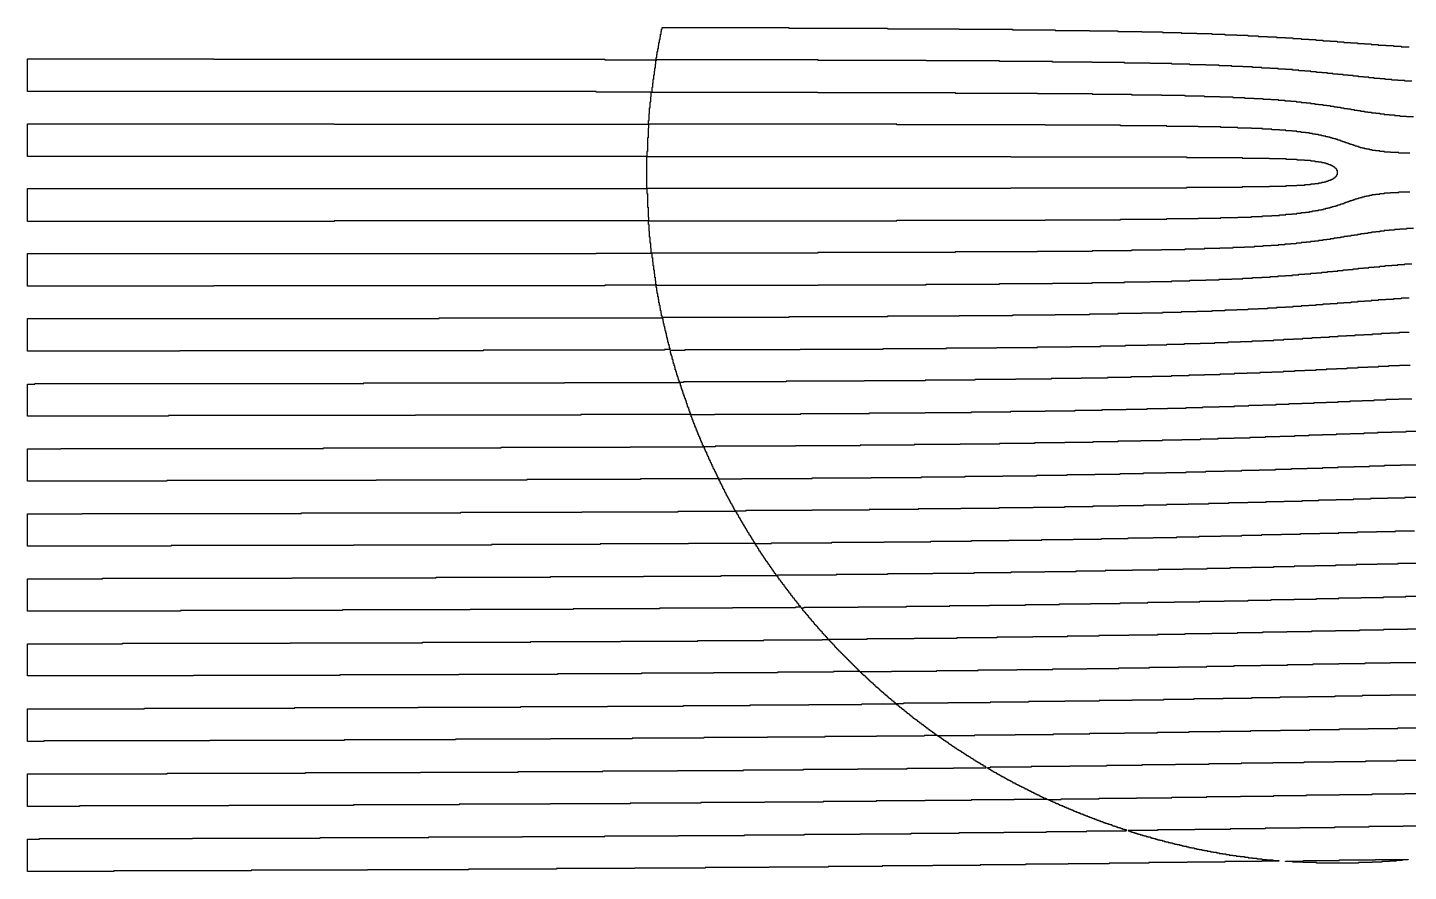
# Model space of a CAD drawing. Extents: x 600 to 5400, y 600 to 5400.
# Drawn here: x 600 to 3130, y 1719 to 3265 of the extents above; entities that cross this region are included whole.
import ezdxf

# ---------------------------------------------------------------- set-up
doc = ezdxf.new("R2010")
doc.units = 0
doc.layers.add('LG_11_W2000_ZP600_INV_LL', color=5, linetype='CONTINUOUS')

msp = doc.modelspace()

# ---------------------------------------------------------------- linework, layer by layer
at = {"layer": 'LG_11_W2000_ZP600_INV_LL'}
for points in [[(3137, 3167), (3124, 3167), (3124, 3168), (3111, 3168), (3111, 3169), (3100, 3169), (3100, 3170), (3088, 3170), (3088, 3171), (3078, 3171), (3078, 3172), (3068, 3172), (3068, 3173), (3058, 3173), (3058, 3174), (3048, 3174), (3048, 3175), (3039, 3175), (3039, 3176), (3029, 3176), (3029, 3177), (3020, 3177), (3020, 3178), (3011, 3178), (3011, 3179), (3001, 3179), (3001, 3180), (2992, 3180), (2992, 3181), (2982, 3181), (2982, 3182), (2972, 3182), (2972, 3183), (2962, 3183), (2962, 3184), (2952, 3184), (2952, 3185), (2941, 3185), (2941, 3186), (2930, 3186), (2930, 3187), (2918, 3187), (2918, 3188), (2905, 3188), (2905, 3189), (2892, 3189), (2892, 3190), (2877, 3190), (2877, 3191), (2862, 3191), (2862, 3192), (2845, 3192), (2845, 3193), (2827, 3193), (2827, 3194), (2807, 3194), (2807, 3195), (2784, 3195), (2784, 3196), (2759, 3196), (2759, 3197), (2730, 3197), (2730, 3198), (2697, 3198), (2697, 3199), (2657, 3199), (2657, 3200), (2610, 3200), (2610, 3201), (2551, 3201), (2551, 3202), (2478, 3202), (2478, 3203), (2381, 3203), (2381, 3204), (2247, 3204), (2247, 3205), (2049, 3205), (2049, 3206), (1752, 3206), (1752, 3210), (1753, 3210), (1753, 3216), (1754, 3216), (1754, 3221), (1755, 3221), (1755, 3227), (1756, 3227), (1756, 3232), (1757, 3232), (1757, 3238), (1758, 3238), (1758, 3243), (1759, 3243), (1759, 3248), (1760, 3248), (1760, 3253), (1761, 3253), (1761, 3258), (1762, 3258), (1762, 3262), (1763, 3262), (1763, 3265), (1995, 3265), (1995, 3264), (2176, 3264), (2176, 3263), (2307, 3263), (2307, 3262), (2405, 3262), (2405, 3261), (2483, 3261), (2483, 3260), (2546, 3260), (2546, 3259), (2598, 3259), (2598, 3258), (2642, 3258), (2642, 3257), (2680, 3257), (2680, 3256), (2714, 3256), (2714, 3255), (2743, 3255), (2743, 3254), (2770, 3254), (2770, 3253), (2794, 3253), (2794, 3252), (2816, 3252), (2816, 3251), (2836, 3251), (2836, 3250), (2855, 3250), (2855, 3249), (2872, 3249), (2872, 3248), (2889, 3248), (2889, 3247), (2905, 3247), (2905, 3246), (2919, 3246), (2919, 3245), (2934, 3245), (2934, 3244), (2948, 3244), (2948, 3243), (2961, 3243), (2961, 3242), (2974, 3242), (2974, 3241), (2987, 3241), (2987, 3240), (3000, 3240), (3000, 3239), (3012, 3239), (3012, 3238), (3025, 3238), (3025, 3237), (3037, 3237), (3037, 3236), (3050, 3236), (3050, 3235), (3062, 3235), (3062, 3234), (3075, 3234), (3075, 3233), (3089, 3233), (3089, 3232), (3103, 3232), (3103, 3231), (3117, 3231), (3117, 3230), (3132, 3230)], [(3133, 3035), (3113, 3035), (3113, 3036), (3098, 3036), (3098, 3037), (3087, 3037), (3087, 3038), (3078, 3038), (3078, 3039), (3070, 3039), (3070, 3040), (3064, 3040), (3064, 3041), (3059, 3041), (3059, 3042), (3054, 3042), (3054, 3043), (3050, 3043), (3050, 3044), (3046, 3044), (3046, 3045), (3042, 3045), (3042, 3046), (3039, 3046), (3039, 3047), (3036, 3047), (3036, 3048), (3033, 3048), (3033, 3049), (3030, 3049), (3030, 3050), (3027, 3050), (3027, 3051), (3024, 3051), (3024, 3052), (3021, 3052), (3021, 3053), (3018, 3053), (3018, 3054), (3015, 3054), (3015, 3055), (3013, 3055), (3013, 3056), (3010, 3056), (3010, 3057), (3007, 3057), (3007, 3058), (3004, 3058), (3004, 3059), (3001, 3059), (3001, 3060), (2998, 3060), (2998, 3061), (2994, 3061), (2994, 3062), (2991, 3062), (2991, 3063), (2987, 3063), (2987, 3064), (2983, 3064), (2983, 3065), (2979, 3065), (2979, 3066), (2975, 3066), (2975, 3067), (2971, 3067), (2971, 3068), (2966, 3068), (2966, 3069), (2960, 3069), (2960, 3070), (2955, 3070), (2955, 3071), (2949, 3071), (2949, 3072), (2942, 3072), (2942, 3073), (2934, 3073), (2934, 3074), (2926, 3074), (2926, 3075), (2917, 3075), (2917, 3076), (2906, 3076), (2906, 3077), (2894, 3077), (2894, 3078), (2880, 3078), (2880, 3079), (2863, 3079), (2863, 3080), (2843, 3080), (2843, 3081), (2818, 3081), (2818, 3082), (2787, 3082), (2787, 3083), (2745, 3083), (2745, 3084), (2688, 3084), (2688, 3085), (2603, 3085), (2603, 3086), (2465, 3086), (2465, 3087), (2193, 3087), (2193, 3088), (1738, 3088), (1738, 3095), (1739, 3095), (1739, 3107), (1740, 3107), (1740, 3118), (1741, 3118), (1741, 3129), (1742, 3129), (1742, 3138), (1743, 3138), (1743, 3147), (1642, 3147), (1642, 3148), (600, 3148), (600, 3208), (941, 3208), (941, 3207), (1658, 3207), (1658, 3206), (1752, 3206), (1752, 3204), (1751, 3204), (1751, 3198), (1750, 3198), (1750, 3191), (1749, 3191), (1749, 3185), (1748, 3185), (1748, 3178), (1747, 3178), (1747, 3170), (1746, 3170), (1746, 3163), (1745, 3163), (1745, 3155), (1744, 3155), (1744, 3147), (2048, 3147), (2048, 3146), (2300, 3146), (2300, 3145), (2451, 3145), (2451, 3144), (2551, 3144), (2551, 3143), (2623, 3143), (2623, 3142), (2678, 3142), (2678, 3141), (2721, 3141), (2721, 3140), (2756, 3140), (2756, 3139), (2785, 3139), (2785, 3138), (2809, 3138), (2809, 3137), (2830, 3137), (2830, 3136), (2848, 3136), (2848, 3135), (2864, 3135), (2864, 3134), (2879, 3134), (2879, 3133), (2892, 3133), (2892, 3132), (2904, 3132), (2904, 3131), (2915, 3131), (2915, 3130), (2925, 3130), (2925, 3129), (2934, 3129), (2934, 3128), (2943, 3128), (2943, 3127), (2951, 3127), (2951, 3126), (2959, 3126), (2959, 3125), (2966, 3125), (2966, 3124), (2974, 3124), (2974, 3123), (2981, 3123), (2981, 3122), (2987, 3122), (2987, 3121), (2994, 3121), (2994, 3120), (3000, 3120), (3000, 3119), (3006, 3119), (3006, 3118), (3012, 3118), (3012, 3117), (3019, 3117), (3019, 3116), (3025, 3116), (3025, 3115), (3031, 3115), (3031, 3114), (3037, 3114), (3037, 3113), (3043, 3113), (3043, 3112), (3050, 3112), (3050, 3111), (3056, 3111), (3056, 3110), (3063, 3110), (3063, 3109), (3071, 3109), (3071, 3108), (3078, 3108), (3078, 3107), (3086, 3107), (3086, 3106), (3095, 3106), (3095, 3105), (3105, 3105), (3105, 3104), (3115, 3104), (3115, 3103), (3127, 3103), (3127, 3102), (3140, 3102)], [(3140, 2897), (3127, 2897), (3127, 2896), (3115, 2896), (3115, 2895), (3105, 2895), (3105, 2894), (3095, 2894), (3095, 2893), (3086, 2893), (3086, 2892), (3078, 2892), (3078, 2891), (3071, 2891), (3071, 2890), (3063, 2890), (3063, 2889), (3056, 2889), (3056, 2888), (3050, 2888), (3050, 2887), (3043, 2887), (3043, 2886), (3037, 2886), (3037, 2885), (3031, 2885), (3031, 2884), (3025, 2884), (3025, 2883), (3019, 2883), (3019, 2882), (3012, 2882), (3012, 2881), (3006, 2881), (3006, 2880), (3000, 2880), (3000, 2879), (2994, 2879), (2994, 2878), (2987, 2878), (2987, 2877), (2981, 2877), (2981, 2876), (2974, 2876), (2974, 2875), (2966, 2875), (2966, 2874), (2959, 2874), (2959, 2873), (2951, 2873), (2951, 2872), (2943, 2872), (2943, 2871), (2934, 2871), (2934, 2870), (2925, 2870), (2925, 2869), (2915, 2869), (2915, 2868), (2904, 2868), (2904, 2867), (2892, 2867), (2892, 2866), (2879, 2866), (2879, 2865), (2864, 2865), (2864, 2864), (2848, 2864), (2848, 2863), (2830, 2863), (2830, 2862), (2809, 2862), (2809, 2861), (2785, 2861), (2785, 2860), (2756, 2860), (2756, 2859), (2721, 2859), (2721, 2858), (2678, 2858), (2678, 2857), (2623, 2857), (2623, 2856), (2551, 2856), (2551, 2855), (2451, 2855), (2451, 2854), (2300, 2854), (2300, 2853), (2048, 2853), (2048, 2852), (1744, 2852), (1744, 2844), (1745, 2844), (1745, 2836), (1746, 2836), (1746, 2829), (1747, 2829), (1747, 2821), (1748, 2821), (1748, 2814), (1749, 2814), (1749, 2808), (1750, 2808), (1750, 2801), (1751, 2801), (1751, 2795), (1752, 2795), (1752, 2793), (1658, 2793), (1658, 2792), (941, 2792), (941, 2791), (600, 2791), (600, 2851), (1642, 2851), (1642, 2852), (1743, 2852), (1743, 2861), (1742, 2861), (1742, 2870), (1741, 2870), (1741, 2881), (1740, 2881), (1740, 2892), (1739, 2892), (1739, 2904), (1738, 2904), (1738, 2911), (2193, 2911), (2193, 2912), (2465, 2912), (2465, 2913), (2603, 2913), (2603, 2914), (2688, 2914), (2688, 2915), (2745, 2915), (2745, 2916), (2787, 2916), (2787, 2917), (2818, 2917), (2818, 2918), (2843, 2918), (2843, 2919), (2863, 2919), (2863, 2920), (2880, 2920), (2880, 2921), (2894, 2921), (2894, 2922), (2906, 2922), (2906, 2923), (2917, 2923), (2917, 2924), (2926, 2924), (2926, 2925), (2934, 2925), (2934, 2926), (2942, 2926), (2942, 2927), (2949, 2927), (2949, 2928), (2955, 2928), (2955, 2929), (2960, 2929), (2960, 2930), (2966, 2930), (2966, 2931), (2971, 2931), (2971, 2932), (2975, 2932), (2975, 2933), (2979, 2933), (2979, 2934), (2983, 2934), (2983, 2935), (2987, 2935), (2987, 2936), (2991, 2936), (2991, 2937), (2994, 2937), (2994, 2938), (2998, 2938), (2998, 2939), (3001, 2939), (3001, 2940), (3004, 2940), (3004, 2941), (3007, 2941), (3007, 2942), (3010, 2942), (3010, 2943), (3013, 2943), (3013, 2944), (3015, 2944), (3015, 2945), (3018, 2945), (3018, 2946), (3021, 2946), (3021, 2947), (3024, 2947), (3024, 2948), (3027, 2948), (3027, 2949), (3030, 2949), (3030, 2950), (3033, 2950), (3033, 2951), (3036, 2951), (3036, 2952), (3039, 2952), (3039, 2953), (3042, 2953), (3042, 2954), (3046, 2954), (3046, 2955), (3050, 2955), (3050, 2956), (3054, 2956), (3054, 2957), (3059, 2957), (3059, 2958), (3064, 2958), (3064, 2959), (3070, 2959), (3070, 2960), (3078, 2960), (3078, 2961), (3087, 2961), (3087, 2962), (3098, 2962), (3098, 2963), (3113, 2963), (3113, 2964), (3133, 2964)], [(3132, 2769), (3117, 2769), (3117, 2768), (3103, 2768), (3103, 2767), (3089, 2767), (3089, 2766), (3075, 2766), (3075, 2765), (3062, 2765), (3062, 2764), (3050, 2764), (3050, 2763), (3037, 2763), (3037, 2762), (3025, 2762), (3025, 2761), (3012, 2761), (3012, 2760), (3000, 2760), (3000, 2759), (2987, 2759), (2987, 2758), (2974, 2758), (2974, 2757), (2961, 2757), (2961, 2756), (2948, 2756), (2948, 2755), (2934, 2755), (2934, 2754), (2919, 2754), (2919, 2753), (2905, 2753), (2905, 2752), (2889, 2752), (2889, 2751), (2872, 2751), (2872, 2750), (2855, 2750), (2855, 2749), (2836, 2749), (2836, 2748), (2816, 2748), (2816, 2747), (2794, 2747), (2794, 2746), (2770, 2746), (2770, 2745), (2743, 2745), (2743, 2744), (2714, 2744), (2714, 2743), (2680, 2743), (2680, 2742), (2642, 2742), (2642, 2741), (2598, 2741), (2598, 2740), (2546, 2740), (2546, 2739), (2483, 2739), (2483, 2738), (2405, 2738), (2405, 2737), (2307, 2737), (2307, 2736), (2176, 2736), (2176, 2735), (1995, 2735), (1995, 2734), (1763, 2734), (1763, 2737), (1762, 2737), (1762, 2741), (1761, 2741), (1761, 2746), (1760, 2746), (1760, 2751), (1759, 2751), (1759, 2756), (1758, 2756), (1758, 2761), (1757, 2761), (1757, 2767), (1756, 2767), (1756, 2772), (1755, 2772), (1755, 2778), (1754, 2778), (1754, 2783), (1753, 2783), (1753, 2789), (1752, 2789), (1752, 2793), (2049, 2793), (2049, 2794), (2247, 2794), (2247, 2795), (2381, 2795), (2381, 2796), (2478, 2796), (2478, 2797), (2551, 2797), (2551, 2798), (2610, 2798), (2610, 2799), (2657, 2799), (2657, 2800), (2697, 2800), (2697, 2801), (2730, 2801), (2730, 2802), (2759, 2802), (2759, 2803), (2784, 2803), (2784, 2804), (2807, 2804), (2807, 2805), (2827, 2805), (2827, 2806), (2845, 2806), (2845, 2807), (2862, 2807), (2862, 2808), (2877, 2808), (2877, 2809), (2892, 2809), (2892, 2810), (2905, 2810), (2905, 2811), (2918, 2811), (2918, 2812), (2930, 2812), (2930, 2813), (2941, 2813), (2941, 2814), (2952, 2814), (2952, 2815), (2962, 2815), (2962, 2816), (2972, 2816), (2972, 2817), (2982, 2817), (2982, 2818), (2992, 2818), (2992, 2819), (3001, 2819), (3001, 2820), (3011, 2820), (3011, 2821), (3020, 2821), (3020, 2822), (3029, 2822), (3029, 2823), (3039, 2823), (3039, 2824), (3048, 2824), (3048, 2825), (3058, 2825), (3058, 2826), (3068, 2826), (3068, 2827), (3078, 2827), (3078, 2828), (3088, 2828), (3088, 2829), (3100, 2829), (3100, 2830), (3111, 2830), (3111, 2831), (3124, 2831), (3124, 2832), (3137, 2832)], [(3134, 2646), (3114, 2646), (3114, 2645), (3094, 2645), (3094, 2644), (3075, 2644), (3075, 2643), (3056, 2643), (3056, 2642), (3037, 2642), (3037, 2641), (3018, 2641), (3018, 2640), (2999, 2640), (2999, 2639), (2980, 2639), (2980, 2638), (2961, 2638), (2961, 2637), (2941, 2637), (2941, 2636), (2922, 2636), (2922, 2635), (2901, 2635), (2901, 2634), (2880, 2634), (2880, 2633), (2858, 2633), (2858, 2632), (2835, 2632), (2835, 2631), (2811, 2631), (2811, 2630), (2785, 2630), (2785, 2629), (2757, 2629), (2757, 2628), (2728, 2628), (2728, 2627), (2696, 2627), (2696, 2626), (2661, 2626), (2661, 2625), (2622, 2625), (2622, 2624), (2579, 2624), (2579, 2623), (2531, 2623), (2531, 2622), (2476, 2622), (2476, 2621), (2411, 2621), (2411, 2620), (2336, 2620), (2336, 2619), (2245, 2619), (2245, 2618), (2133, 2618), (2133, 2617), (1990, 2617), (1990, 2616), (1802, 2616), (1802, 2615), (1795, 2615), (1795, 2616), (1794, 2616), (1794, 2619), (1793, 2619), (1793, 2622), (1792, 2622), (1792, 2625), (1791, 2625), (1791, 2628), (1790, 2628), (1790, 2632), (1789, 2632), (1789, 2635), (1788, 2635), (1788, 2638), (1787, 2638), (1787, 2642), (1786, 2642), (1786, 2645), (1785, 2645), (1785, 2649), (1784, 2649), (1784, 2652), (1783, 2652), (1783, 2656), (1782, 2656), (1782, 2659), (1781, 2659), (1781, 2663), (1780, 2663), (1780, 2666), (1779, 2666), (1779, 2670), (1778, 2670), (1778, 2674), (1805, 2674), (1805, 2675), (2016, 2675), (2016, 2676), (2168, 2676), (2168, 2677), (2284, 2677), (2284, 2678), (2376, 2678), (2376, 2679), (2451, 2679), (2451, 2680), (2513, 2680), (2513, 2681), (2566, 2681), (2566, 2682), (2612, 2682), (2612, 2683), (2652, 2683), (2652, 2684), (2688, 2684), (2688, 2685), (2720, 2685), (2720, 2686), (2749, 2686), (2749, 2687), (2776, 2687), (2776, 2688), (2800, 2688), (2800, 2689), (2823, 2689), (2823, 2690), (2844, 2690), (2844, 2691), (2865, 2691), (2865, 2692), (2884, 2692), (2884, 2693), (2902, 2693), (2902, 2694), (2920, 2694), (2920, 2695), (2937, 2695), (2937, 2696), (2954, 2696), (2954, 2697), (2970, 2697), (2970, 2698), (2986, 2698), (2986, 2699), (3002, 2699), (3002, 2700), (3017, 2700), (3017, 2701), (3033, 2701), (3033, 2702), (3049, 2702), (3049, 2703), (3065, 2703), (3065, 2704), (3081, 2704), (3081, 2705), (3097, 2705), (3097, 2706), (3114, 2706), (3114, 2707), (3132, 2707)], [(3152, 2525), (3126, 2525), (3126, 2524), (3100, 2524), (3100, 2523), (3074, 2523), (3074, 2522), (3049, 2522), (3049, 2521), (3024, 2521), (3024, 2520), (2998, 2520), (2998, 2519), (2973, 2519), (2973, 2518), (2948, 2518), (2948, 2517), (2922, 2517), (2922, 2516), (2895, 2516), (2895, 2515), (2868, 2515), (2868, 2514), (2840, 2514), (2840, 2513), (2811, 2513), (2811, 2512), (2781, 2512), (2781, 2511), (2749, 2511), (2749, 2510), (2715, 2510), (2715, 2509), (2679, 2509), (2679, 2508), (2640, 2508), (2640, 2507), (2598, 2507), (2598, 2506), (2552, 2506), (2552, 2505), (2501, 2505), (2501, 2504), (2445, 2504), (2445, 2503), (2381, 2503), (2381, 2502), (2309, 2502), (2309, 2501), (2225, 2501), (2225, 2500), (2126, 2500), (2126, 2499), (2007, 2499), (2007, 2498), (1860, 2498), (1860, 2497), (1839, 2497), (1839, 2498), (1838, 2498), (1838, 2500), (1837, 2500), (1837, 2503), (1836, 2503), (1836, 2505), (1835, 2505), (1835, 2507), (1834, 2507), (1834, 2510), (1833, 2510), (1833, 2512), (1832, 2512), (1832, 2515), (1831, 2515), (1831, 2517), (1830, 2517), (1830, 2519), (1829, 2519), (1829, 2522), (1828, 2522), (1828, 2524), (1827, 2524), (1827, 2527), (1826, 2527), (1826, 2529), (1825, 2529), (1825, 2532), (1824, 2532), (1824, 2534), (1823, 2534), (1823, 2537), (1822, 2537), (1822, 2539), (1821, 2539), (1821, 2542), (1820, 2542), (1820, 2545), (1819, 2545), (1819, 2547), (1818, 2547), (1818, 2550), (1817, 2550), (1817, 2552), (1816, 2552), (1816, 2555), (1815, 2555), (1815, 2556), (1859, 2556), (1859, 2557), (2017, 2557), (2017, 2558), (2143, 2558), (2143, 2559), (2245, 2559), (2245, 2560), (2330, 2560), (2330, 2561), (2402, 2561), (2402, 2562), (2465, 2562), (2465, 2563), (2520, 2563), (2520, 2564), (2569, 2564), (2569, 2565), (2613, 2565), (2613, 2566), (2652, 2566), (2652, 2567), (2689, 2567), (2689, 2568), (2723, 2568), (2723, 2569), (2754, 2569), (2754, 2570), (2784, 2570), (2784, 2571), (2812, 2571), (2812, 2572), (2838, 2572), (2838, 2573), (2864, 2573), (2864, 2574), (2888, 2574), (2888, 2575), (2912, 2575), (2912, 2576), (2935, 2576), (2935, 2577), (2958, 2577), (2958, 2578), (2980, 2578), (2980, 2579), (3002, 2579), (3002, 2580), (3024, 2580), (3024, 2581), (3046, 2581), (3046, 2582), (3068, 2582), (3068, 2583), (3090, 2583), (3090, 2584), (3113, 2584), (3113, 2585), (3137, 2585)], [(3157, 2404), (3124, 2404), (3124, 2403), (3092, 2403), (3092, 2402), (3061, 2402), (3061, 2401), (3029, 2401), (3029, 2400), (2998, 2400), (2998, 2399), (2966, 2399), (2966, 2398), (2935, 2398), (2935, 2397), (2902, 2397), (2902, 2396), (2869, 2396), (2869, 2395), (2836, 2395), (2836, 2394), (2801, 2394), (2801, 2393), (2764, 2393), (2764, 2392), (2727, 2392), (2727, 2391), (2687, 2391), (2687, 2390), (2645, 2390), (2645, 2389), (2600, 2389), (2600, 2388), (2552, 2388), (2552, 2387), (2500, 2387), (2500, 2386), (2443, 2386), (2443, 2385), (2380, 2385), (2380, 2384), (2310, 2384), (2310, 2383), (2232, 2383), (2232, 2382), (2142, 2382), (2142, 2381), (2038, 2381), (2038, 2380), (1916, 2380), (1916, 2379), (1898, 2379), (1898, 2377), (1899, 2377), (1899, 2375), (1900, 2375), (1900, 2374), (1901, 2374), (1901, 2372), (1902, 2372), (1902, 2370), (1903, 2370), (1903, 2368), (1904, 2368), (1904, 2367), (1905, 2367), (1905, 2365), (1906, 2365), (1906, 2363), (1907, 2363), (1907, 2361), (1908, 2361), (1908, 2360), (1909, 2360), (1909, 2358), (1910, 2358), (1910, 2356), (1911, 2356), (1911, 2355), (1912, 2355), (1912, 2353), (1913, 2353), (1913, 2351), (1914, 2351), (1914, 2350), (1915, 2350), (1915, 2348), (1916, 2348), (1916, 2346), (1917, 2346), (1917, 2345), (1918, 2345), (1918, 2343), (1919, 2343), (1919, 2341), (1920, 2341), (1920, 2340), (1921, 2340), (1921, 2338), (1922, 2338), (1922, 2336), (1923, 2336), (1923, 2335), (1924, 2335), (1924, 2333), (1925, 2333), (1925, 2332), (1926, 2332), (1926, 2330), (1927, 2330), (1927, 2328), (1928, 2328), (1928, 2327), (1929, 2327), (1929, 2325), (1930, 2325), (1930, 2324), (1931, 2324), (1931, 2322), (1932, 2322), (1932, 2320), (1811, 2320), (1811, 2319), (1649, 2319), (1649, 2318), (1450, 2318), (1450, 2317), (1197, 2317), (1197, 2316), (863, 2316), (863, 2315), (600, 2315), (600, 2374), (700, 2374), (700, 2375), (1102, 2375), (1102, 2376), (1394, 2376), (1394, 2377), (1616, 2377), (1616, 2378), (1792, 2378), (1792, 2379), (1897, 2379), (1897, 2381), (1896, 2381), (1896, 2382), (1895, 2382), (1895, 2384), (1894, 2384), (1894, 2386), (1893, 2386), (1893, 2388), (1892, 2388), (1892, 2390), (1891, 2390), (1891, 2392), (1890, 2392), (1890, 2393), (1889, 2393), (1889, 2395), (1888, 2395), (1888, 2397), (1887, 2397), (1887, 2399), (1886, 2399), (1886, 2401), (1885, 2401), (1885, 2403), (1884, 2403), (1884, 2404), (1883, 2404), (1883, 2406), (1882, 2406), (1882, 2408), (1881, 2408), (1881, 2410), (1880, 2410), (1880, 2412), (1879, 2412), (1879, 2414), (1878, 2414), (1878, 2416), (1877, 2416), (1877, 2418), (1876, 2418), (1876, 2420), (1875, 2420), (1875, 2422), (1874, 2422), (1874, 2424), (1873, 2424), (1873, 2426), (1872, 2426), (1872, 2428), (1871, 2428), (1871, 2430), (1870, 2430), (1870, 2432), (1869, 2432), (1869, 2434), (1868, 2434), (1868, 2436), (1867, 2436), (1867, 2438), (1909, 2438), (1909, 2439), (2038, 2439), (2038, 2440), (2146, 2440), (2146, 2441), (2238, 2441), (2238, 2442), (2318, 2442), (2318, 2443), (2387, 2443), (2387, 2444), (2449, 2444), (2449, 2445), (2505, 2445), (2505, 2446), (2556, 2446), (2556, 2447), (2602, 2447), (2602, 2448), (2645, 2448), (2645, 2449), (2686, 2449), (2686, 2450), (2723, 2450), (2723, 2451), (2759, 2451), (2759, 2452), (2793, 2452), (2793, 2453), (2825, 2453), (2825, 2454), (2857, 2454), (2857, 2455), (2887, 2455), (2887, 2456), (2916, 2456), (2916, 2457), (2945, 2457), (2945, 2458), (2974, 2458), (2974, 2459), (3002, 2459), (3002, 2460), (3031, 2460), (3031, 2461), (3059, 2461), (3059, 2462), (3087, 2462), (3087, 2463), (3116, 2463), (3116, 2464), (3146, 2464)], [(3149, 2283), (3111, 2283), (3111, 2282), (3073, 2282), (3073, 2281), (3035, 2281), (3035, 2280), (2997, 2280), (2997, 2279), (2959, 2279), (2959, 2278), (2921, 2278), (2921, 2277), (2883, 2277), (2883, 2276), (2843, 2276), (2843, 2275), (2803, 2275), (2803, 2274), (2761, 2274), (2761, 2273), (2718, 2273), (2718, 2272), (2672, 2272), (2672, 2271), (2625, 2271), (2625, 2270), (2575, 2270), (2575, 2269), (2521, 2269), (2521, 2268), (2464, 2268), (2464, 2267), (2402, 2267), (2402, 2266), (2334, 2266), (2334, 2265), (2259, 2265), (2259, 2264), (2176, 2264), (2176, 2263), (2082, 2263), (2082, 2262), (1975, 2262), (1975, 2261), (1973, 2261), (1973, 2260), (1974, 2260), (1974, 2259), (1975, 2259), (1975, 2257), (1976, 2257), (1976, 2256), (1977, 2256), (1977, 2254), (1978, 2254), (1978, 2253), (1979, 2253), (1979, 2252), (1980, 2252), (1980, 2250), (1981, 2250), (1981, 2249), (1982, 2249), (1982, 2248), (1983, 2248), (1983, 2246), (1984, 2246), (1984, 2245), (1985, 2245), (1985, 2244), (1986, 2244), (1986, 2242), (1987, 2242), (1987, 2241), (1988, 2241), (1988, 2240), (1989, 2240), (1989, 2238), (1990, 2238), (1990, 2237), (1991, 2237), (1991, 2236), (1992, 2236), (1992, 2234), (1993, 2234), (1993, 2233), (1994, 2233), (1994, 2232), (1995, 2232), (1995, 2230), (1996, 2230), (1996, 2229), (1997, 2229), (1997, 2228), (1998, 2228), (1998, 2226), (1999, 2226), (1999, 2225), (2000, 2225), (2000, 2224), (2001, 2224), (2001, 2222), (2002, 2222), (2002, 2221), (2003, 2221), (2003, 2220), (2004, 2220), (2004, 2219), (2005, 2219), (2005, 2217), (2006, 2217), (2006, 2216), (2007, 2216), (2007, 2215), (2008, 2215), (2008, 2214), (2009, 2214), (2009, 2212), (2010, 2212), (2010, 2211), (2011, 2211), (2011, 2210), (2012, 2210), (2012, 2209), (2013, 2209), (2013, 2207), (2014, 2207), (2014, 2206), (2015, 2206), (2015, 2205), (2016, 2205), (2016, 2204), (2017, 2204), (2017, 2203), (2007, 2203), (2007, 2202), (1892, 2202), (1892, 2201), (1758, 2201), (1758, 2200), (1600, 2200), (1600, 2199), (1411, 2199), (1411, 2198), (1177, 2198), (1177, 2197), (880, 2197), (880, 2196), (600, 2196), (600, 2255), (737, 2255), (737, 2256), (1084, 2256), (1084, 2257), (1349, 2257), (1349, 2258), (1558, 2258), (1558, 2259), (1729, 2259), (1729, 2260), (1871, 2260), (1871, 2261), (1972, 2261), (1972, 2263), (1971, 2263), (1971, 2264), (1970, 2264), (1970, 2265), (1969, 2265), (1969, 2267), (1968, 2267), (1968, 2268), (1967, 2268), (1967, 2270), (1966, 2270), (1966, 2271), (1965, 2271), (1965, 2273), (1964, 2273), (1964, 2274), (1963, 2274), (1963, 2275), (1962, 2275), (1962, 2277), (1961, 2277), (1961, 2278), (1960, 2278), (1960, 2280), (1959, 2280), (1959, 2281), (1958, 2281), (1958, 2283), (1957, 2283), (1957, 2284), (1956, 2284), (1956, 2286), (1955, 2286), (1955, 2287), (1954, 2287), (1954, 2288), (1953, 2288), (1953, 2290), (1952, 2290), (1952, 2291), (1951, 2291), (1951, 2293), (1950, 2293), (1950, 2294), (1949, 2294), (1949, 2296), (1948, 2296), (1948, 2297), (1947, 2297), (1947, 2299), (1946, 2299), (1946, 2300), (1945, 2300), (1945, 2302), (1944, 2302), (1944, 2303), (1943, 2303), (1943, 2305), (1942, 2305), (1942, 2306), (1941, 2306), (1941, 2308), (1940, 2308), (1940, 2310), (1939, 2310), (1939, 2311), (1938, 2311), (1938, 2313), (1937, 2313), (1937, 2314), (1936, 2314), (1936, 2316), (1935, 2316), (1935, 2317), (1934, 2317), (1934, 2319), (1933, 2319), (1933, 2320), (1963, 2320), (1963, 2321), (2074, 2321), (2074, 2322), (2170, 2322), (2170, 2323), (2255, 2323), (2255, 2324), (2330, 2324), (2330, 2325), (2398, 2325), (2398, 2326), (2459, 2326), (2459, 2327), (2516, 2327), (2516, 2328), (2568, 2328), (2568, 2329), (2617, 2329), (2617, 2330), (2663, 2330), (2663, 2331), (2706, 2331), (2706, 2332), (2747, 2332), (2747, 2333), (2787, 2333), (2787, 2334), (2825, 2334), (2825, 2335), (2862, 2335), (2862, 2336), (2898, 2336), (2898, 2337), (2933, 2337), (2933, 2338), (2968, 2338), (2968, 2339), (3003, 2339), (3003, 2340), (3037, 2340), (3037, 2341), (3072, 2341), (3072, 2342), (3107, 2342), (3107, 2343), (3142, 2343)], [(3174, 2163), (3129, 2163), (3129, 2162), (3085, 2162), (3085, 2161), (3041, 2161), (3041, 2160), (2997, 2160), (2997, 2159), (2953, 2159), (2953, 2158), (2908, 2158), (2908, 2157), (2863, 2157), (2863, 2156), (2817, 2156), (2817, 2155), (2770, 2155), (2770, 2154), (2721, 2154), (2721, 2153), (2671, 2153), (2671, 2152), (2618, 2152), (2618, 2151), (2563, 2151), (2563, 2150), (2505, 2150), (2505, 2149), (2442, 2149), (2442, 2148), (2376, 2148), (2376, 2147), (2303, 2147), (2303, 2146), (2225, 2146), (2225, 2145), (2138, 2145), (2138, 2144), (2068, 2144), (2068, 2143), (2069, 2143), (2069, 2142), (2070, 2142), (2070, 2141), (2071, 2141), (2071, 2140), (2072, 2140), (2072, 2139), (2073, 2139), (2073, 2138), (2074, 2138), (2074, 2137), (2075, 2137), (2075, 2136), (2076, 2136), (2076, 2135), (2077, 2135), (2077, 2134), (2078, 2134), (2078, 2133), (2079, 2133), (2079, 2131), (2080, 2131), (2080, 2130), (2081, 2130), (2081, 2129), (2082, 2129), (2082, 2128), (2083, 2128), (2083, 2127), (2084, 2127), (2084, 2126), (2085, 2126), (2085, 2125), (2086, 2125), (2086, 2124), (2087, 2124), (2087, 2123), (2088, 2123), (2088, 2122), (2089, 2122), (2089, 2121), (2090, 2121), (2090, 2120), (2091, 2120), (2091, 2119), (2092, 2119), (2092, 2118), (2093, 2118), (2093, 2117), (2094, 2117), (2094, 2116), (2095, 2116), (2095, 2115), (2096, 2115), (2096, 2114), (2097, 2114), (2097, 2113), (2098, 2113), (2098, 2112), (2099, 2112), (2099, 2111), (2100, 2111), (2100, 2110), (2101, 2110), (2101, 2109), (2102, 2109), (2102, 2108), (2103, 2108), (2103, 2107), (2104, 2107), (2104, 2106), (2105, 2106), (2105, 2105), (2106, 2105), (2106, 2104), (2107, 2104), (2107, 2103), (2108, 2103), (2108, 2102), (2109, 2102), (2109, 2101), (2110, 2101), (2110, 2100), (2111, 2100), (2111, 2099), (2112, 2099), (2112, 2098), (2113, 2098), (2113, 2097), (2114, 2097), (2114, 2096), (2115, 2096), (2115, 2095), (2116, 2095), (2116, 2094), (2117, 2094), (2117, 2093), (2118, 2093), (2118, 2092), (2119, 2092), (2119, 2091), (2120, 2091), (2120, 2090), (2121, 2090), (2121, 2089), (2122, 2089), (2122, 2088), (2123, 2088), (2123, 2087), (2124, 2087), (2124, 2086), (2125, 2086), (2125, 2085), (2077, 2085), (2077, 2084), (1974, 2084), (1974, 2083), (1857, 2083), (1857, 2082), (1725, 2082), (1725, 2081), (1571, 2081), (1571, 2080), (1390, 2080), (1390, 2079), (1172, 2079), (1172, 2078), (904, 2078), (904, 2077), (600, 2077), (600, 2136), (774, 2136), (774, 2137), (1081, 2137), (1081, 2138), (1324, 2138), (1324, 2139), (1522, 2139), (1522, 2140), (1687, 2140), (1687, 2141), (1828, 2141), (1828, 2142), (1949, 2142), (1949, 2143), (2056, 2143), (2056, 2144), (2067, 2144), (2067, 2145), (2066, 2145), (2066, 2147), (2065, 2147), (2065, 2148), (2064, 2148), (2064, 2149), (2063, 2149), (2063, 2150), (2062, 2150), (2062, 2151), (2061, 2151), (2061, 2152), (2060, 2152), (2060, 2153), (2059, 2153), (2059, 2154), (2058, 2154), (2058, 2155), (2057, 2155), (2057, 2157), (2056, 2157), (2056, 2158), (2055, 2158), (2055, 2159), (2054, 2159), (2054, 2160), (2053, 2160), (2053, 2161), (2052, 2161), (2052, 2162), (2051, 2162), (2051, 2163), (2050, 2163), (2050, 2164), (2049, 2164), (2049, 2166), (2048, 2166), (2048, 2167), (2047, 2167), (2047, 2168), (2046, 2168), (2046, 2169), (2045, 2169), (2045, 2170), (2044, 2170), (2044, 2171), (2043, 2171), (2043, 2172), (2042, 2172), (2042, 2174), (2041, 2174), (2041, 2175), (2040, 2175), (2040, 2176), (2039, 2176), (2039, 2177), (2038, 2177), (2038, 2178), (2037, 2178), (2037, 2179), (2036, 2179), (2036, 2181), (2035, 2181), (2035, 2182), (2034, 2182), (2034, 2183), (2033, 2183), (2033, 2184), (2032, 2184), (2032, 2185), (2031, 2185), (2031, 2187), (2030, 2187), (2030, 2188), (2029, 2188), (2029, 2189), (2028, 2189), (2028, 2190), (2027, 2190), (2027, 2191), (2026, 2191), (2026, 2193), (2025, 2193), (2025, 2194), (2024, 2194), (2024, 2195), (2023, 2195), (2023, 2196), (2022, 2196), (2022, 2197), (2021, 2197), (2021, 2199), (2020, 2199), (2020, 2200), (2019, 2200), (2019, 2201), (2018, 2201), (2018, 2202), (2023, 2202), (2023, 2203), (2122, 2203), (2122, 2204), (2211, 2204), (2211, 2205), (2290, 2205), (2290, 2206), (2363, 2206), (2363, 2207), (2429, 2207), (2429, 2208), (2491, 2208), (2491, 2209), (2548, 2209), (2548, 2210), (2602, 2210), (2602, 2211), (2653, 2211), (2653, 2212), (2701, 2212), (2701, 2213), (2748, 2213), (2748, 2214), (2793, 2214), (2793, 2215), (2837, 2215), (2837, 2216), (2879, 2216), (2879, 2217), (2921, 2217), (2921, 2218), (2962, 2218), (2962, 2219), (3003, 2219), (3003, 2220), (3044, 2220), (3044, 2221), (3085, 2221), (3085, 2222), (3126, 2222), (3126, 2223), (3168, 2223)], [(3148, 2042), (3097, 2042), (3097, 2041), (3046, 2041), (3046, 2040), (2996, 2040), (2996, 2039), (2946, 2039), (2946, 2038), (2895, 2038), (2895, 2037), (2843, 2037), (2843, 2036), (2791, 2036), (2791, 2035), (2737, 2035), (2737, 2034), (2682, 2034), (2682, 2033), (2624, 2033), (2624, 2032), (2564, 2032), (2564, 2031), (2501, 2031), (2501, 2030), (2434, 2030), (2434, 2029), (2364, 2029), (2364, 2028), (2287, 2028), (2287, 2027), (2205, 2027), (2205, 2026), (2192, 2026), (2192, 2025), (2194, 2025), (2194, 2024), (2195, 2024), (2195, 2023), (2196, 2023), (2196, 2022), (2197, 2022), (2197, 2021), (2198, 2021), (2198, 2020), (2200, 2020), (2200, 2019), (2201, 2019), (2201, 2018), (2202, 2018), (2202, 2017), (2203, 2017), (2203, 2016), (2205, 2016), (2205, 2015), (2206, 2015), (2206, 2014), (2207, 2014), (2207, 2013), (2208, 2013), (2208, 2012), (2210, 2012), (2210, 2011), (2211, 2011), (2211, 2010), (2212, 2010), (2212, 2009), (2213, 2009), (2213, 2008), (2215, 2008), (2215, 2007), (2216, 2007), (2216, 2006), (2217, 2006), (2217, 2005), (2218, 2005), (2218, 2004), (2220, 2004), (2220, 2003), (2221, 2003), (2221, 2002), (2222, 2002), (2222, 2001), (2223, 2001), (2223, 2000), (2225, 2000), (2225, 1999), (2226, 1999), (2226, 1998), (2227, 1998), (2227, 1997), (2229, 1997), (2229, 1996), (2230, 1996), (2230, 1995), (2231, 1995), (2231, 1994), (2233, 1994), (2233, 1993), (2234, 1993), (2234, 1992), (2235, 1992), (2235, 1991), (2237, 1991), (2237, 1990), (2238, 1990), (2238, 1989), (2239, 1989), (2239, 1988), (2241, 1988), (2241, 1987), (2242, 1987), (2242, 1986), (2243, 1986), (2243, 1985), (2245, 1985), (2245, 1984), (2246, 1984), (2246, 1983), (2247, 1983), (2247, 1982), (2249, 1982), (2249, 1981), (2250, 1981), (2250, 1980), (2251, 1980), (2251, 1979), (2253, 1979), (2253, 1978), (2254, 1978), (2254, 1977), (2255, 1977), (2255, 1976), (2257, 1976), (2257, 1975), (2258, 1975), (2258, 1974), (2260, 1974), (2260, 1973), (2261, 1973), (2261, 1972), (2262, 1972), (2262, 1971), (2264, 1971), (2264, 1970), (2265, 1970), (2265, 1969), (2266, 1969), (2266, 1968), (2243, 1968), (2243, 1967), (2156, 1967), (2156, 1966), (2061, 1966), (2061, 1965), (1956, 1965), (1956, 1964), (1839, 1964), (1839, 1963), (1708, 1963), (1708, 1962), (1558, 1962), (1558, 1961), (1384, 1961), (1384, 1960), (1180, 1960), (1180, 1959), (934, 1959), (934, 1958), (630, 1958), (630, 1957), (600, 1957), (600, 2017), (814, 2017), (814, 2018), (1090, 2018), (1090, 2019), (1316, 2019), (1316, 2020), (1504, 2020), (1504, 2021), (1663, 2021), (1663, 2022), (1802, 2022), (1802, 2023), (1924, 2023), (1924, 2024), (2032, 2024), (2032, 2025), (2129, 2025), (2129, 2026), (2191, 2026), (2191, 2027), (2190, 2027), (2190, 2028), (2189, 2028), (2189, 2029), (2188, 2029), (2188, 2030), (2186, 2030), (2186, 2031), (2185, 2031), (2185, 2032), (2184, 2032), (2184, 2033), (2183, 2033), (2183, 2034), (2182, 2034), (2182, 2035), (2180, 2035), (2180, 2036), (2179, 2036), (2179, 2037), (2178, 2037), (2178, 2038), (2177, 2038), (2177, 2039), (2176, 2039), (2176, 2040), (2175, 2040), (2175, 2041), (2173, 2041), (2173, 2042), (2172, 2042), (2172, 2043), (2171, 2043), (2171, 2044), (2170, 2044), (2170, 2045), (2169, 2045), (2169, 2046), (2168, 2046), (2168, 2047), (2167, 2047), (2167, 2048), (2165, 2048), (2165, 2049), (2164, 2049), (2164, 2050), (2163, 2050), (2163, 2051), (2162, 2051), (2162, 2052), (2161, 2052), (2161, 2053), (2160, 2053), (2160, 2054), (2159, 2054), (2159, 2055), (2158, 2055), (2158, 2056), (2156, 2056), (2156, 2057), (2155, 2057), (2155, 2058), (2154, 2058), (2154, 2059), (2153, 2059), (2153, 2060), (2152, 2060), (2152, 2061), (2151, 2061), (2151, 2062), (2150, 2062), (2150, 2063), (2149, 2063), (2149, 2064), (2148, 2064), (2148, 2065), (2146, 2065), (2146, 2066), (2145, 2066), (2145, 2067), (2144, 2067), (2144, 2068), (2143, 2068), (2143, 2069), (2142, 2069), (2142, 2070), (2141, 2070), (2141, 2071), (2140, 2071), (2140, 2072), (2139, 2072), (2139, 2073), (2138, 2073), (2138, 2074), (2137, 2074), (2137, 2075), (2136, 2075), (2136, 2076), (2135, 2076), (2135, 2077), (2134, 2077), (2134, 2078), (2132, 2078), (2132, 2079), (2131, 2079), (2131, 2080), (2130, 2080), (2130, 2081), (2129, 2081), (2129, 2082), (2128, 2082), (2128, 2083), (2127, 2083), (2127, 2084), (2126, 2084), (2126, 2085), (2183, 2085), (2183, 2086), (2266, 2086), (2266, 2087), (2342, 2087), (2342, 2088), (2413, 2088), (2413, 2089), (2479, 2089), (2479, 2090), (2541, 2090), (2541, 2091), (2600, 2091), (2600, 2092), (2656, 2092), (2656, 2093), (2709, 2093), (2709, 2094), (2761, 2094), (2761, 2095), (2811, 2095), (2811, 2096), (2860, 2096), (2860, 2097), (2909, 2097), (2909, 2098), (2956, 2098), (2956, 2099), (3003, 2099), (3003, 2100), (3051, 2100), (3051, 2101), (3098, 2101), (3098, 2102), (3146, 2102)], [(3166, 1922), (3109, 1922), (3109, 1921), (3052, 1921), (3052, 1920), (2995, 1920), (2995, 1919), (2939, 1919), (2939, 1918), (2882, 1918), (2882, 1917), (2824, 1917), (2824, 1916), (2765, 1916), (2765, 1915), (2704, 1915), (2704, 1914), (2642, 1914), (2642, 1913), (2577, 1913), (2577, 1912), (2510, 1912), (2510, 1911), (2439, 1911), (2439, 1910), (2364, 1910), (2364, 1909), (2359, 1909), (2359, 1908), (2361, 1908), (2361, 1907), (2362, 1907), (2362, 1906), (2364, 1906), (2364, 1905), (2366, 1905), (2366, 1904), (2368, 1904), (2368, 1903), (2369, 1903), (2369, 1902), (2371, 1902), (2371, 1901), (2373, 1901), (2373, 1900), (2375, 1900), (2375, 1899), (2376, 1899), (2376, 1898), (2378, 1898), (2378, 1897), (2380, 1897), (2380, 1896), (2382, 1896), (2382, 1895), (2383, 1895), (2383, 1894), (2385, 1894), (2385, 1893), (2387, 1893), (2387, 1892), (2389, 1892), (2389, 1891), (2391, 1891), (2391, 1890), (2393, 1890), (2393, 1889), (2394, 1889), (2394, 1888), (2396, 1888), (2396, 1887), (2398, 1887), (2398, 1886), (2400, 1886), (2400, 1885), (2402, 1885), (2402, 1884), (2404, 1884), (2404, 1883), (2405, 1883), (2405, 1882), (2407, 1882), (2407, 1881), (2409, 1881), (2409, 1880), (2411, 1880), (2411, 1879), (2413, 1879), (2413, 1878), (2415, 1878), (2415, 1877), (2417, 1877), (2417, 1876), (2419, 1876), (2419, 1875), (2421, 1875), (2421, 1874), (2423, 1874), (2423, 1873), (2425, 1873), (2425, 1872), (2427, 1872), (2427, 1871), (2429, 1871), (2429, 1870), (2431, 1870), (2431, 1869), (2433, 1869), (2433, 1868), (2435, 1868), (2435, 1867), (2437, 1867), (2437, 1866), (2439, 1866), (2439, 1865), (2441, 1865), (2441, 1864), (2443, 1864), (2443, 1863), (2445, 1863), (2445, 1862), (2447, 1862), (2447, 1861), (2449, 1861), (2449, 1860), (2451, 1860), (2451, 1859), (2453, 1859), (2453, 1858), (2455, 1858), (2455, 1857), (2457, 1857), (2457, 1856), (2459, 1856), (2459, 1855), (2461, 1855), (2461, 1854), (2463, 1854), (2463, 1853), (2466, 1853), (2466, 1852), (2468, 1852), (2468, 1851), (2408, 1851), (2408, 1850), (2329, 1850), (2329, 1849), (2245, 1849), (2245, 1848), (2155, 1848), (2155, 1847), (2058, 1847), (2058, 1846), (1951, 1846), (1951, 1845), (1834, 1845), (1834, 1844), (1704, 1844), (1704, 1843), (1558, 1843), (1558, 1842), (1391, 1842), (1391, 1841), (1197, 1841), (1197, 1840), (969, 1840), (969, 1839), (695, 1839), (695, 1838), (600, 1838), (600, 1898), (856, 1898), (856, 1899), (1109, 1899), (1109, 1900), (1320, 1900), (1320, 1901), (1499, 1901), (1499, 1902), (1654, 1902), (1654, 1903), (1791, 1903), (1791, 1904), (1912, 1904), (1912, 1905), (2022, 1905), (2022, 1906), (2121, 1906), (2121, 1907), (2212, 1907), (2212, 1908), (2297, 1908), (2297, 1909), (2357, 1909), (2357, 1910), (2356, 1910), (2356, 1911), (2354, 1911), (2354, 1912), (2352, 1912), (2352, 1913), (2351, 1913), (2351, 1914), (2349, 1914), (2349, 1915), (2347, 1915), (2347, 1916), (2346, 1916), (2346, 1917), (2344, 1917), (2344, 1918), (2342, 1918), (2342, 1919), (2341, 1919), (2341, 1920), (2339, 1920), (2339, 1921), (2337, 1921), (2337, 1922), (2336, 1922), (2336, 1923), (2334, 1923), (2334, 1924), (2333, 1924), (2333, 1925), (2331, 1925), (2331, 1926), (2329, 1926), (2329, 1927), (2328, 1927), (2328, 1928), (2326, 1928), (2326, 1929), (2325, 1929), (2325, 1930), (2323, 1930), (2323, 1931), (2321, 1931), (2321, 1932), (2320, 1932), (2320, 1933), (2318, 1933), (2318, 1934), (2317, 1934), (2317, 1935), (2315, 1935), (2315, 1936), (2314, 1936), (2314, 1937), (2312, 1937), (2312, 1938), (2311, 1938), (2311, 1939), (2309, 1939), (2309, 1940), (2307, 1940), (2307, 1941), (2306, 1941), (2306, 1942), (2304, 1942), (2304, 1943), (2303, 1943), (2303, 1944), (2301, 1944), (2301, 1945), (2300, 1945), (2300, 1946), (2298, 1946), (2298, 1947), (2297, 1947), (2297, 1948), (2295, 1948), (2295, 1949), (2294, 1949), (2294, 1950), (2292, 1950), (2292, 1951), (2291, 1951), (2291, 1952), (2289, 1952), (2289, 1953), (2288, 1953), (2288, 1954), (2287, 1954), (2287, 1955), (2285, 1955), (2285, 1956), (2284, 1956), (2284, 1957), (2282, 1957), (2282, 1958), (2281, 1958), (2281, 1959), (2279, 1959), (2279, 1960), (2278, 1960), (2278, 1961), (2276, 1961), (2276, 1962), (2275, 1962), (2275, 1963), (2274, 1963), (2274, 1964), (2272, 1964), (2272, 1965), (2271, 1965), (2271, 1966), (2269, 1966), (2269, 1967), (2268, 1967), (2268, 1968), (2336, 1968), (2336, 1969), (2410, 1969), (2410, 1970), (2480, 1970), (2480, 1971), (2547, 1971), (2547, 1972), (2610, 1972), (2610, 1973), (2671, 1973), (2671, 1974), (2729, 1974), (2729, 1975), (2786, 1975), (2786, 1976), (2842, 1976), (2842, 1977), (2896, 1977), (2896, 1978), (2950, 1978), (2950, 1979), (3004, 1979), (3004, 1980), (3057, 1980), (3057, 1981), (3111, 1981), (3111, 1982), (3165, 1982)], [(3184, 1802), (3121, 1802), (3121, 1801), (3058, 1801), (3058, 1800), (2995, 1800), (2995, 1799), (2932, 1799), (2932, 1798), (2868, 1798), (2868, 1797), (2804, 1797), (2804, 1796), (2739, 1796), (2739, 1795), (2671, 1795), (2671, 1794), (2617, 1794), (2617, 1793), (2620, 1793), (2620, 1792), (2623, 1792), (2623, 1791), (2626, 1791), (2626, 1790), (2629, 1790), (2629, 1789), (2633, 1789), (2633, 1788), (2636, 1788), (2636, 1787), (2639, 1787), (2639, 1786), (2643, 1786), (2643, 1785), (2646, 1785), (2646, 1784), (2650, 1784), (2650, 1783), (2653, 1783), (2653, 1782), (2657, 1782), (2657, 1781), (2660, 1781), (2660, 1780), (2664, 1780), (2664, 1779), (2667, 1779), (2667, 1778), (2671, 1778), (2671, 1777), (2675, 1777), (2675, 1776), (2679, 1776), (2679, 1775), (2683, 1775), (2683, 1774), (2686, 1774), (2686, 1773), (2690, 1773), (2690, 1772), (2694, 1772), (2694, 1771), (2698, 1771), (2698, 1770), (2702, 1770), (2702, 1769), (2707, 1769), (2707, 1768), (2711, 1768), (2711, 1767), (2715, 1767), (2715, 1766), (2719, 1766), (2719, 1765), (2724, 1765), (2724, 1764), (2728, 1764), (2728, 1763), (2733, 1763), (2733, 1762), (2738, 1762), (2738, 1761), (2742, 1761), (2742, 1760), (2747, 1760), (2747, 1759), (2752, 1759), (2752, 1758), (2757, 1758), (2757, 1757), (2762, 1757), (2762, 1756), (2768, 1756), (2768, 1755), (2773, 1755), (2773, 1754), (2779, 1754), (2779, 1753), (2784, 1753), (2784, 1752), (2790, 1752), (2790, 1751), (2796, 1751), (2796, 1750), (2802, 1750), (2802, 1749), (2809, 1749), (2809, 1748), (2815, 1748), (2815, 1747), (2822, 1747), (2822, 1746), (2830, 1746), (2830, 1745), (2837, 1745), (2837, 1744), (2845, 1744), (2845, 1743), (2853, 1743), (2853, 1742), (2862, 1742), (2862, 1741), (2871, 1741), (2871, 1740), (2882, 1740), (2882, 1739), (2893, 1739), (2893, 1738), (2862, 1738), (2862, 1737), (2794, 1737), (2794, 1736), (2725, 1736), (2725, 1735), (2655, 1735), (2655, 1734), (2582, 1734), (2582, 1733), (2507, 1733), (2507, 1732), (2429, 1732), (2429, 1731), (2346, 1731), (2346, 1730), (2259, 1730), (2259, 1729), (2166, 1729), (2166, 1728), (2067, 1728), (2067, 1727), (1959, 1727), (1959, 1726), (1842, 1726), (1842, 1725), (1713, 1725), (1713, 1724), (1569, 1724), (1569, 1723), (1408, 1723), (1408, 1722), (1223, 1722), (1223, 1721), (1010, 1721), (1010, 1720), (758, 1720), (758, 1719), (600, 1719), (600, 1778), (622, 1778), (622, 1779), (902, 1779), (902, 1780), (1136, 1780), (1136, 1781), (1335, 1781), (1335, 1782), (1507, 1782), (1507, 1783), (1658, 1783), (1658, 1784), (1793, 1784), (1793, 1785), (1914, 1785), (1914, 1786), (2024, 1786), (2024, 1787), (2126, 1787), (2126, 1788), (2219, 1788), (2219, 1789), (2307, 1789), (2307, 1790), (2389, 1790), (2389, 1791), (2467, 1791), (2467, 1792), (2541, 1792), (2541, 1793), (2613, 1793), (2613, 1794), (2614, 1794), (2614, 1795), (2610, 1795), (2610, 1796), (2607, 1796), (2607, 1797), (2604, 1797), (2604, 1798), (2601, 1798), (2601, 1799), (2598, 1799), (2598, 1800), (2595, 1800), (2595, 1801), (2592, 1801), (2592, 1802), (2589, 1802), (2589, 1803), (2587, 1803), (2587, 1804), (2584, 1804), (2584, 1805), (2581, 1805), (2581, 1806), (2578, 1806), (2578, 1807), (2575, 1807), (2575, 1808), (2572, 1808), (2572, 1809), (2570, 1809), (2570, 1810), (2567, 1810), (2567, 1811), (2564, 1811), (2564, 1812), (2561, 1812), (2561, 1813), (2559, 1813), (2559, 1814), (2556, 1814), (2556, 1815), (2553, 1815), (2553, 1816), (2551, 1816), (2551, 1817), (2548, 1817), (2548, 1818), (2546, 1818), (2546, 1819), (2543, 1819), (2543, 1820), (2540, 1820), (2540, 1821), (2538, 1821), (2538, 1822), (2535, 1822), (2535, 1823), (2533, 1823), (2533, 1824), (2530, 1824), (2530, 1825), (2528, 1825), (2528, 1826), (2525, 1826), (2525, 1827), (2523, 1827), (2523, 1828), (2520, 1828), (2520, 1829), (2518, 1829), (2518, 1830), (2516, 1830), (2516, 1831), (2513, 1831), (2513, 1832), (2511, 1832), (2511, 1833), (2508, 1833), (2508, 1834), (2506, 1834), (2506, 1835), (2504, 1835), (2504, 1836), (2501, 1836), (2501, 1837), (2499, 1837), (2499, 1838), (2497, 1838), (2497, 1839), (2494, 1839), (2494, 1840), (2492, 1840), (2492, 1841), (2490, 1841), (2490, 1842), (2488, 1842), (2488, 1843), (2485, 1843), (2485, 1844), (2483, 1844), (2483, 1845), (2481, 1845), (2481, 1846), (2479, 1846), (2479, 1847), (2476, 1847), (2476, 1848), (2474, 1848), (2474, 1849), (2472, 1849), (2472, 1850), (2470, 1850), (2470, 1851), (2494, 1851), (2494, 1852), (2564, 1852), (2564, 1853), (2632, 1853), (2632, 1854), (2697, 1854), (2697, 1855), (2761, 1855), (2761, 1856), (2823, 1856), (2823, 1857), (2884, 1857), (2884, 1858), (2944, 1858), (2944, 1859), (3004, 1859), (3004, 1860), (3064, 1860), (3064, 1861), (3124, 1861), (3124, 1862), (3184, 1862)]]:
    msp.add_lwpolyline(points, dxfattribs=at)
for points in [[(1162, 3089), (1162, 3088), (1738, 3088), (1738, 3081), (1737, 3081), (1737, 3063), (1736, 3063), (1736, 3038), (1735, 3038), (1735, 3029), (600, 3029), (600, 3089)], [(2402, 3029), (2402, 3028), (2724, 3028), (2724, 3027), (2826, 3027), (2826, 3026), (2876, 3026), (2876, 3025), (2906, 3025), (2906, 3024), (2926, 3024), (2926, 3023), (2940, 3023), (2940, 3022), (2951, 3022), (2951, 3021), (2959, 3021), (2959, 3020), (2966, 3020), (2966, 3019), (2971, 3019), (2971, 3018), (2976, 3018), (2976, 3017), (2979, 3017), (2979, 3016), (2983, 3016), (2983, 3015), (2985, 3015), (2985, 3014), (2988, 3014), (2988, 3013), (2990, 3013), (2990, 3012), (2992, 3012), (2992, 3011), (2993, 3011), (2993, 3010), (2995, 3010), (2995, 3009), (2996, 3009), (2996, 3008), (2997, 3008), (2997, 3007), (2998, 3007), (2998, 3006), (2999, 3006), (2999, 3004), (3000, 3004), (3000, 2995), (2999, 2995), (2999, 2993), (2998, 2993), (2998, 2992), (2997, 2992), (2997, 2991), (2996, 2991), (2996, 2990), (2995, 2990), (2995, 2989), (2993, 2989), (2993, 2988), (2992, 2988), (2992, 2987), (2990, 2987), (2990, 2986), (2988, 2986), (2988, 2985), (2985, 2985), (2985, 2984), (2983, 2984), (2983, 2983), (2979, 2983), (2979, 2982), (2976, 2982), (2976, 2981), (2971, 2981), (2971, 2980), (2966, 2980), (2966, 2979), (2959, 2979), (2959, 2978), (2951, 2978), (2951, 2977), (2940, 2977), (2940, 2976), (2926, 2976), (2926, 2975), (2906, 2975), (2906, 2974), (2876, 2974), (2876, 2973), (2826, 2973), (2826, 2972), (2724, 2972), (2724, 2971), (2402, 2971), (2402, 2970), (1735, 2970), (1735, 3029)], [(1735, 2970), (1735, 2961), (1736, 2961), (1736, 2936), (1737, 2936), (1737, 2918), (1738, 2918), (1738, 2911), (1162, 2911), (1162, 2910), (600, 2910), (600, 2970)], [(1763, 2733), (1763, 2732), (1764, 2732), (1764, 2727), (1765, 2727), (1765, 2723), (1766, 2723), (1766, 2718), (1767, 2718), (1767, 2714), (1768, 2714), (1768, 2710), (1769, 2710), (1769, 2706), (1770, 2706), (1770, 2701), (1771, 2701), (1771, 2697), (1772, 2697), (1772, 2693), (1773, 2693), (1773, 2689), (1774, 2689), (1774, 2685), (1775, 2685), (1775, 2682), (1776, 2682), (1776, 2678), (1777, 2678), (1777, 2675), (1767, 2675), (1767, 2674), (1435, 2674), (1435, 2673), (879, 2673), (879, 2672), (600, 2672), (600, 2732), (1354, 2732), (1354, 2733)], [(1795, 2615), (1795, 2613), (1796, 2613), (1796, 2609), (1797, 2609), (1797, 2606), (1798, 2606), (1798, 2603), (1799, 2603), (1799, 2600), (1800, 2600), (1800, 2597), (1801, 2597), (1801, 2594), (1802, 2594), (1802, 2591), (1803, 2591), (1803, 2588), (1804, 2588), (1804, 2586), (1805, 2586), (1805, 2583), (1806, 2583), (1806, 2580), (1807, 2580), (1807, 2577), (1808, 2577), (1808, 2574), (1809, 2574), (1809, 2571), (1810, 2571), (1810, 2569), (1811, 2569), (1811, 2566), (1812, 2566), (1812, 2563), (1813, 2563), (1813, 2560), (1814, 2560), (1814, 2558), (1815, 2558), (1815, 2556), (1614, 2556), (1614, 2555), (1311, 2555), (1311, 2554), (858, 2554), (858, 2553), (600, 2553), (600, 2612), (613, 2612), (613, 2613), (1216, 2613), (1216, 2614), (1584, 2614), (1584, 2615)], [(1839, 2497), (1839, 2496), (1840, 2496), (1840, 2493), (1841, 2493), (1841, 2491), (1842, 2491), (1842, 2489), (1843, 2489), (1843, 2487), (1844, 2487), (1844, 2484), (1845, 2484), (1845, 2482), (1846, 2482), (1846, 2480), (1847, 2480), (1847, 2478), (1848, 2478), (1848, 2475), (1849, 2475), (1849, 2473), (1850, 2473), (1850, 2471), (1851, 2471), (1851, 2469), (1852, 2469), (1852, 2467), (1853, 2467), (1853, 2465), (1854, 2465), (1854, 2462), (1855, 2462), (1855, 2460), (1856, 2460), (1856, 2458), (1857, 2458), (1857, 2456), (1858, 2456), (1858, 2454), (1859, 2454), (1859, 2452), (1860, 2452), (1860, 2450), (1861, 2450), (1861, 2448), (1862, 2448), (1862, 2446), (1863, 2446), (1863, 2444), (1864, 2444), (1864, 2442), (1865, 2442), (1865, 2440), (1866, 2440), (1866, 2438), (1723, 2438), (1723, 2437), (1515, 2437), (1515, 2436), (1239, 2436), (1239, 2435), (855, 2435), (855, 2434), (600, 2434), (600, 2493), (661, 2493), (661, 2494), (1142, 2494), (1142, 2495), (1468, 2495), (1468, 2496), (1704, 2496), (1704, 2497)], [(3130, 1741), (3130, 1740), (3119, 1740), (3119, 1739), (3108, 1739), (3108, 1738), (3096, 1738), (3096, 1737), (3082, 1737), (3082, 1736), (3064, 1736), (3064, 1735), (3039, 1735), (3039, 1734), (2962, 1734), (2962, 1735), (2937, 1735), (2937, 1736), (2919, 1736), (2919, 1737), (2905, 1737), (2905, 1738), (2938, 1738), (2938, 1739), (3004, 1739), (3004, 1740), (3070, 1740), (3070, 1741)]]:
    msp.add_lwpolyline(points, close=True, dxfattribs=at)

doc.saveas('drawing.dxf')
